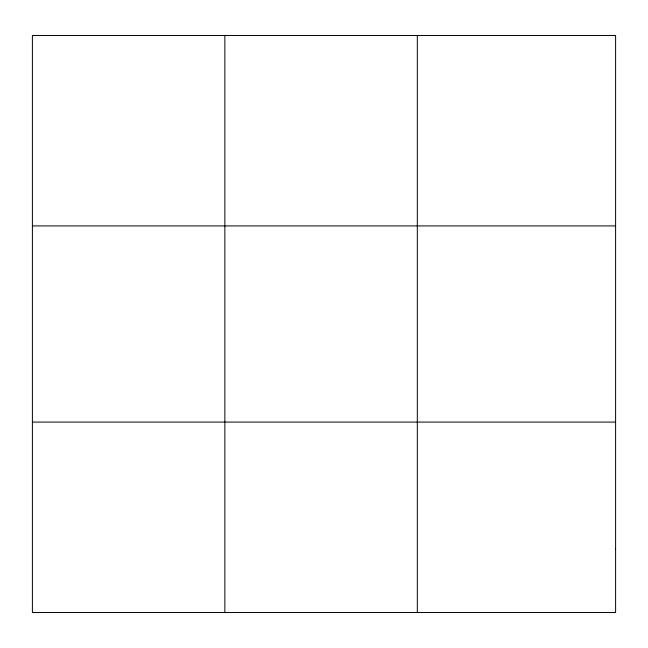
<?xml version="1.0" encoding="UTF-8"?>
<svg xmlns="http://www.w3.org/2000/svg" width="648" height="648" viewBox="0 0 648 648"><rect width="100%" height="100%" fill="white"/><g stroke="black" fill="none" stroke-linecap="round" stroke-linejoin="round"><path stroke-width="0.97" d="M224.856 35.51L224.856 612.49M417.312 35.51L417.312 612.49M32.4 225.917L615.6 225.917M32.4 422.083L615.6 422.083M615.6 549.026L615.6 612.49L32.4 612.49L32.4 35.51L615.6 35.51L615.6 549.026"/></g></svg>
